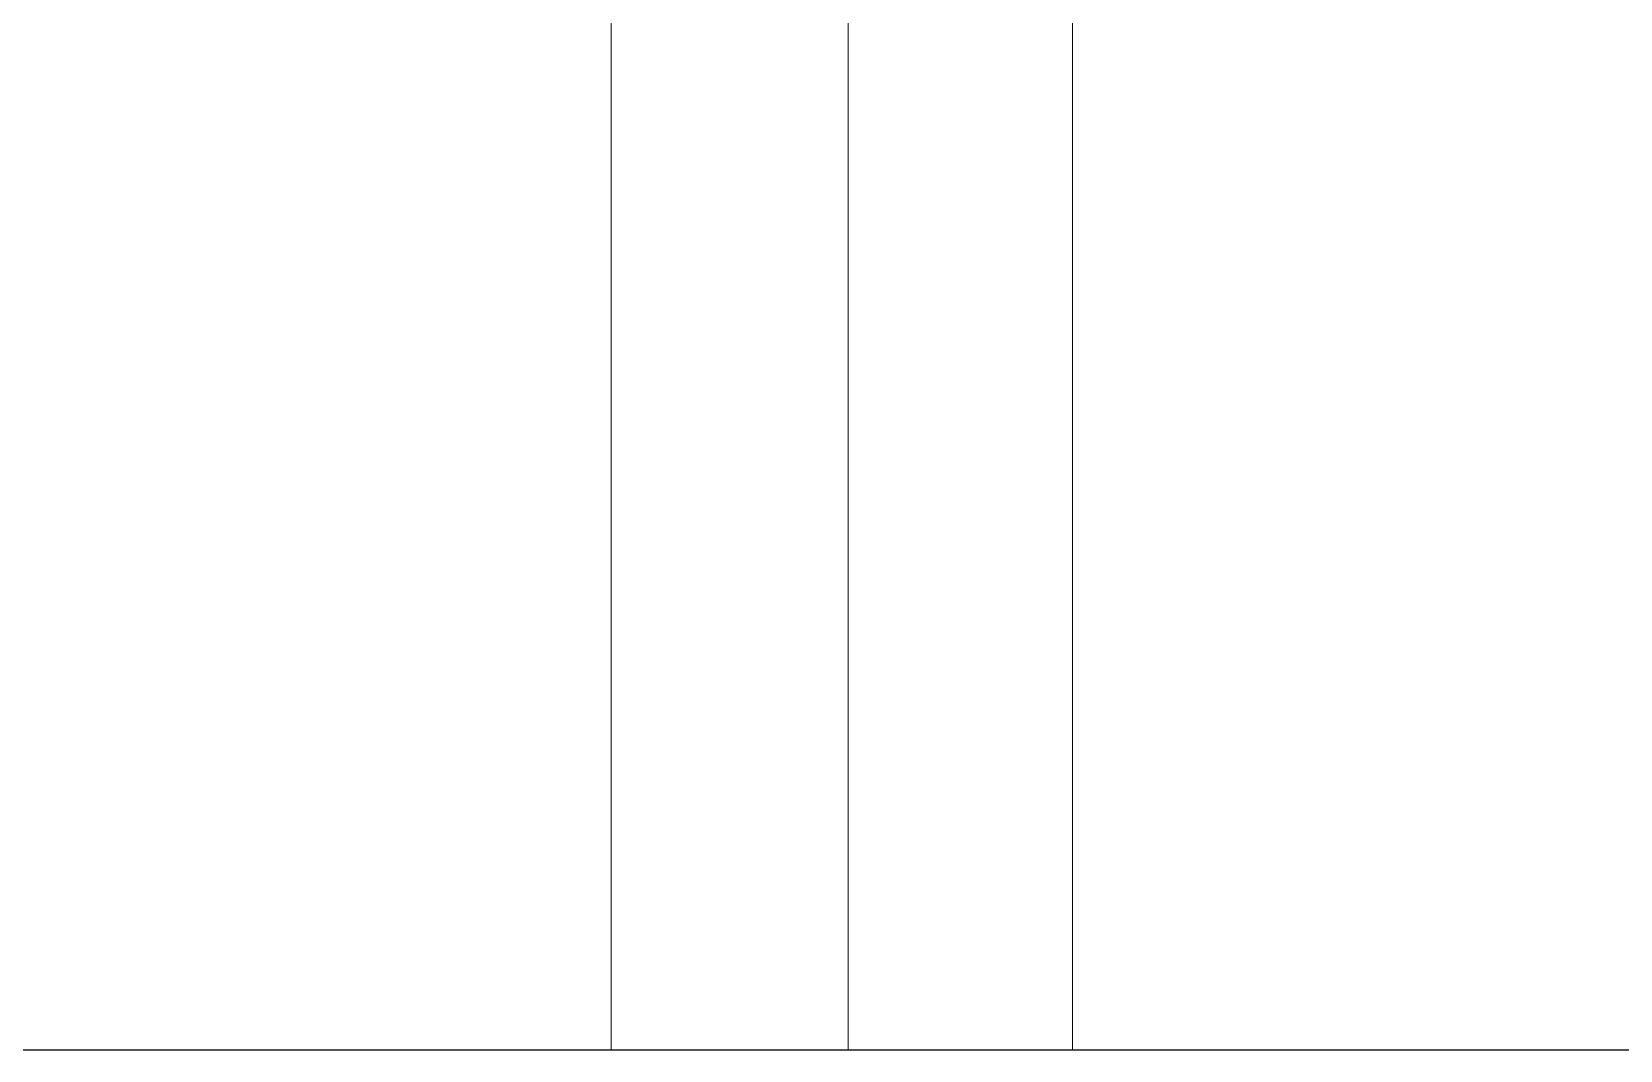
# Model space of a CAD drawing. Header units: metres. Extents: x 294 to 1101, y -498 to -355.
# Drawn here: x 620.184 to 622.113, y -470.685 to -469.447 of the extents above; entities that cross this region are included whole.
import ezdxf

# ---------------------------------------------------------------- set-up
doc = ezdxf.new("R2010")
doc.units = ezdxf.units.M
doc.layers.add('19-JARDINERIA', color=80, linetype='Continuous', lineweight=0)
doc.layers.add('SectionCutEdges', color=7, linetype='Continuous')

msp = doc.modelspace()

# ---------------------------------------------------------------- linework, layer by layer
for p, q in [((620.6492, -470.6849), (618.0807, -470.6849)), ((620.1864, -470.6849), (620.1863, -470.6849)), ((620.1867, -470.6849), (620.1864, -470.6849)), ((620.1872, -470.6849), (620.1867, -470.6849)), ((620.1879, -470.6849), (620.1872, -470.6849)), ((620.1889, -470.6849), (620.1879, -470.6849)), ((620.19, -470.6849), (620.1889, -470.6849)), ((620.1913, -470.6849), (620.19, -470.6849)), ((620.1928, -470.6849), (620.1913, -470.6849)), ((620.1945, -470.6849), (620.1928, -470.6849)), ((620.1964, -470.6849), (620.1945, -470.6849)), ((620.1984, -470.6849), (620.1964, -470.6849)), ((620.2006, -470.6849), (620.1984, -470.6849)), ((620.2029, -470.6849), (620.2006, -470.6849)), ((620.2054, -470.6849), (620.2029, -470.6849)), ((620.208, -470.6849), (620.2054, -470.6849)), ((620.2108, -470.6849), (620.208, -470.6849)), ((620.2136, -470.6849), (620.2108, -470.6849)), ((620.3466, -470.6849), (620.2112, -470.6849)), ((620.2166, -470.6849), (620.2136, -470.6849)), ((620.2163, -470.6849), (620.2136, -470.6849)), ((620.2191, -470.6849), (620.2163, -470.6849)), ((620.2196, -470.6849), (620.2166, -470.6849)), ((620.2219, -470.6849), (620.2191, -470.6849)), ((620.2228, -470.6849), (620.2196, -470.6849)), ((620.2246, -470.6849), (620.2219, -470.6849)), ((620.2259, -470.6849), (620.2228, -470.6849)), ((620.2272, -470.6849), (620.2246, -470.6849)), ((620.2292, -470.6849), (620.2259, -470.6849)), ((620.2299, -470.6849), (620.2272, -470.6849)), ((620.2325, -470.6849), (620.2292, -470.6849)), ((620.2324, -470.6849), (620.2299, -470.6849)), ((620.2349, -470.6849), (620.2324, -470.6849)), ((620.2358, -470.6849), (620.2325, -470.6849)), ((620.2372, -470.6849), (620.2349, -470.6849)), ((620.2391, -470.6849), (620.2358, -470.6849)), ((620.2395, -470.6849), (620.2372, -470.6849)), ((620.2479, -470.6849), (620.2391, -470.6849)), ((620.2417, -470.6849), (620.2395, -470.6849)), ((620.2437, -470.6849), (620.2417, -470.6849)), ((620.2457, -470.6849), (620.2437, -470.6849)), ((620.2474, -470.6849), (620.2457, -470.6849)), ((620.2491, -470.6849), (620.2474, -470.6849)), ((620.2506, -470.6849), (620.2491, -470.6849)), ((620.2519, -470.6849), (620.2506, -470.6849)), ((620.2531, -470.6849), (620.2519, -470.6849)), ((620.2542, -470.6849), (620.2531, -470.6849)), ((620.255, -470.6849), (620.2542, -470.6849)), ((620.586, -470.6849), (620.435, -470.6849)), ((620.5362, -470.6849), (620.5178, -470.6849)), ((620.5619, -470.6849), (620.5362, -470.6849)), ((620.5878, -470.6849), (620.5619, -470.6849)), ((620.8639, -470.6849), (620.5823, -470.6849)), ((620.8639, -470.6849), (620.5823, -470.6849)), ((620.8639, -470.6849), (620.5823, -470.6849)), ((620.8639, -470.6849), (620.5823, -470.6849)), ((620.8639, -470.6849), (620.5823, -470.6849)), ((620.6136, -470.6849), (620.5878, -470.6849)), ((620.6393, -470.6849), (620.6136, -470.6849)), ((620.6492, -470.6849), (620.6393, -470.6849)), ((620.6577, -470.6849), (620.6492, -470.6849)), ((620.6509, -470.6849), (620.6492, -470.6849)), ((620.8875, -470.6849), (620.6607, -470.6849)), ((620.9055, -470.6849), (620.9033, -470.6849)), ((620.9284, -470.6849), (620.9256, -470.6849)), ((620.9556, -470.6849), (620.9522, -470.6849)), ((620.9641, -470.6849), (620.9544, -470.6849)), ((620.9862, -470.6849), (620.9641, -470.6849)), ((620.9865, -470.6849), (620.9828, -470.6849)), ((621.01, -470.6849), (620.9862, -470.6849)), ((621.0355, -470.6849), (621.01, -470.6849)), ((621.0205, -470.6849), (621.0168, -470.6849)), ((621.0624, -470.6849), (621.0355, -470.6849)), ((621.0571, -470.6849), (621.0537, -470.6849)), ((621.0907, -470.6849), (621.0624, -470.6849)), ((621.313, -470.6849), (621.0804, -470.6849)), ((621.1203, -470.6849), (621.0907, -470.6849)), ((621.0956, -470.6849), (621.0928, -470.6849)), ((621.151, -470.6849), (621.1203, -470.6849)), ((621.1353, -470.6849), (621.1337, -470.6849)), ((621.4271, -470.6849), (621.1455, -470.6849)), ((621.4271, -470.6849), (621.1455, -470.6849)), ((621.4271, -470.6849), (621.1455, -470.6849)), ((621.4271, -470.6849), (621.1455, -470.6849)), ((621.4271, -470.6849), (621.1455, -470.6849)), ((621.1828, -470.6849), (621.151, -470.6849)), ((621.4478, -470.6849), (621.1755, -470.6849)), ((621.2154, -470.6849), (621.1828, -470.6849)), ((621.2487, -470.6849), (621.2154, -470.6849)), ((621.2827, -470.6849), (621.2487, -470.6849)), ((621.3171, -470.6849), (621.2827, -470.6849)), ((621.5495, -470.6849), (621.3099, -470.6849)), ((621.5443, -470.6849), (621.313, -470.6849)), ((621.3517, -470.6849), (621.3171, -470.6849)), ((621.3866, -470.6849), (621.3517, -470.6849)), ((621.4214, -470.6849), (621.3866, -470.6849)), ((621.4561, -470.6849), (621.4214, -470.6849)), ((621.7187, -470.6849), (621.4478, -470.6849)), ((621.4904, -470.6849), (621.4561, -470.6849)), ((621.5244, -470.6849), (621.4904, -470.6849)), ((621.5495, -470.6849), (621.5244, -470.6849)), ((621.7733, -470.6849), (621.5443, -470.6849)), ((621.5577, -470.6849), (621.5495, -470.6849)), ((623.8815, -470.6849), (621.5495, -470.6849)), ((621.5903, -470.6849), (621.5577, -470.6849)), ((621.6221, -470.6849), (621.5903, -470.6849)), ((621.6528, -470.6849), (621.6221, -470.6849)), ((621.6824, -470.6849), (621.6528, -470.6849)), ((621.7107, -470.6849), (621.6824, -470.6849)), ((621.9903, -470.6849), (621.7087, -470.6849)), ((622.019, -470.6849), (621.7087, -470.6849)), ((622.0431, -470.6849), (621.7087, -470.6849)), ((622.0431, -470.6849), (621.7087, -470.6849)), ((622.0431, -470.6849), (621.7087, -470.6849)), ((621.7376, -470.6849), (621.7107, -470.6849)), ((621.9876, -470.6849), (621.7187, -470.6849)), ((621.7631, -470.6849), (621.7376, -470.6849)), ((621.7869, -470.6849), (621.7631, -470.6849)), ((621.9994, -470.6849), (621.7733, -470.6849)), ((621.809, -470.6849), (621.7869, -470.6849)), ((621.8188, -470.6849), (621.809, -470.6849)), ((622.2536, -470.6849), (621.9876, -470.6849)), ((621.9905, -470.6849), (621.9903, -470.6849)), ((622.1047, -470.6849), (621.9903, -470.6849)), ((621.9911, -470.6849), (621.9905, -470.6849)), ((621.9921, -470.6849), (621.9911, -470.6849)), ((621.9935, -470.6849), (621.9921, -470.6849)), ((621.9953, -470.6849), (621.9935, -470.6849)), ((621.9975, -470.6849), (621.9953, -470.6849)), ((622, -470.6849), (621.9975, -470.6849)), ((622.2215, -470.6849), (621.9994, -470.6849)), ((622.003, -470.6849), (622, -470.6849)), ((622.0062, -470.6849), (622.003, -470.6849)), ((622.0098, -470.6849), (622.0062, -470.6849)), ((622.0137, -470.6849), (622.0098, -470.6849)), ((622.0179, -470.6849), (622.0137, -470.6849)), ((622.0224, -470.6849), (622.0179, -470.6849)), ((622.0272, -470.6849), (622.0224, -470.6849)), ((622.0321, -470.6849), (622.0272, -470.6849)), ((622.0373, -470.6849), (622.0321, -470.6849)), ((622.0368, -470.6849), (622.0359, -470.6849)), ((622.0378, -470.6849), (622.0368, -470.6849)), ((622.0427, -470.6849), (622.0373, -470.6849)), ((622.039, -470.6849), (622.0378, -470.6849)), ((622.0404, -470.6849), (622.039, -470.6849)), ((622.0419, -470.6849), (622.0404, -470.6849)), ((622.0435, -470.6849), (622.0419, -470.6849)), ((622.0482, -470.6849), (622.0427, -470.6849)), ((622.0453, -470.6849), (622.0435, -470.6849)), ((622.0472, -470.6849), (622.0453, -470.6849)), ((622.0493, -470.6849), (622.0472, -470.6849)), ((622.0539, -470.6849), (622.0482, -470.6849)), ((622.0514, -470.6849), (622.0493, -470.6849)), ((622.0537, -470.6849), (622.0514, -470.6849)), ((622.0552, -470.6849), (622.0519, -470.6849)), ((622.0561, -470.6849), (622.0537, -470.6849)), ((622.0597, -470.6849), (622.0539, -470.6849)), ((622.0585, -470.6849), (622.0552, -470.6849)), ((622.0586, -470.6849), (622.0561, -470.6849)), ((622.0618, -470.6849), (622.0585, -470.6849)), ((622.0611, -470.6849), (622.0586, -470.6849)), ((622.0655, -470.6849), (622.0597, -470.6849)), ((622.0637, -470.6849), (622.0611, -470.6849)), ((622.065, -470.6849), (622.0618, -470.6849)), ((622.0664, -470.6849), (622.0637, -470.6849)), ((622.0682, -470.6849), (622.065, -470.6849)), ((622.0715, -470.6849), (622.0655, -470.6849)), ((622.0691, -470.6849), (622.0664, -470.6849)), ((622.0713, -470.6849), (622.0682, -470.6849)), ((622.0718, -470.6849), (622.0691, -470.6849)), ((622.0744, -470.6849), (622.0713, -470.6849)), ((622.0774, -470.6849), (622.0715, -470.6849)), ((622.0746, -470.6849), (622.0718, -470.6849)), ((622.0773, -470.6849), (622.0744, -470.6849)), ((622.0774, -470.6849), (622.0746, -470.6849)), ((622.0802, -470.6849), (622.0773, -470.6849)), ((622.0871, -470.6849), (622.0774, -470.6849)), ((622.1047, -470.6849), (622.0774, -470.6849)), ((622.0829, -470.6849), (622.0802, -470.6849)), ((622.0855, -470.6849), (622.0829, -470.6849)), ((622.088, -470.6849), (622.0855, -470.6849)), ((622.0904, -470.6849), (622.088, -470.6849)), ((622.0926, -470.6849), (622.0904, -470.6849)), ((622.0946, -470.6849), (622.0926, -470.6849)), ((622.0965, -470.6849), (622.0946, -470.6849)), ((622.0981, -470.6849), (622.0965, -470.6849)), ((622.0997, -470.6849), (622.0981, -470.6849)), ((622.101, -470.6849), (622.0997, -470.6849)), ((622.1021, -470.6849), (622.101, -470.6849)), ((622.103, -470.6849), (622.1021, -470.6849)), ((622.1037, -470.6849), (622.103, -470.6849)), ((622.1043, -470.6849), (622.1037, -470.6849)), ((622.1046, -470.6849), (622.1043, -470.6849)), ((622.1047, -470.6849), (622.1046, -470.6849))]:
    msp.add_line(p, q)
at = {"layer": '19-JARDINERIA', "color": 251}
for p, q in [((620.8875, -470.6849), (620.8875, -467.3449)), ((621.1755, -470.6849), (621.1755, -467.3449)), ((621.4478, -470.6849), (621.4478, -467.3449))]:
    msp.add_line(p, q, dxfattribs=at)
at = {"layer": 'SectionCutEdges'}
for p, q in [((620.2417, -470.6849), (620.0304, -470.6849)), ((620.4554, -470.6849), (620.2417, -470.6849)), ((620.6709, -470.6849), (620.4554, -470.6849)), ((620.8875, -470.6849), (620.6709, -470.6849)), ((620.9041, -470.6849), (620.8875, -470.6849)), ((620.9268, -470.6849), (620.9041, -470.6849)), ((620.9538, -470.6849), (620.9268, -470.6849)), ((620.9847, -470.6849), (620.9538, -470.6849)), ((621.0189, -470.6849), (620.9847, -470.6849)), ((621.0558, -470.6849), (621.0189, -470.6849)), ((621.0947, -470.6849), (621.0558, -470.6849)), ((621.1348, -470.6849), (621.0947, -470.6849)), ((621.1755, -470.6849), (621.1348, -470.6849)), ((621.4478, -470.6849), (621.1755, -470.6849)), ((621.5157, -470.6849), (621.4478, -470.6849)), ((621.5835, -470.6849), (621.5157, -470.6849)), ((621.6512, -470.6849), (621.5835, -470.6849)), ((621.7187, -470.6849), (621.6512, -470.6849)), ((621.7862, -470.6849), (621.7187, -470.6849)), ((621.8535, -470.6849), (621.7862, -470.6849)), ((621.9206, -470.6849), (621.8535, -470.6849)), ((621.9876, -470.6849), (621.9206, -470.6849)), ((622.0084, -470.6849), (621.9876, -470.6849)), ((622.0544, -470.6849), (622.0084, -470.6849)), ((622.121, -470.6849), (622.0544, -470.6849))]:
    msp.add_line(p, q, dxfattribs=at)

doc.saveas('drawing.dxf')
